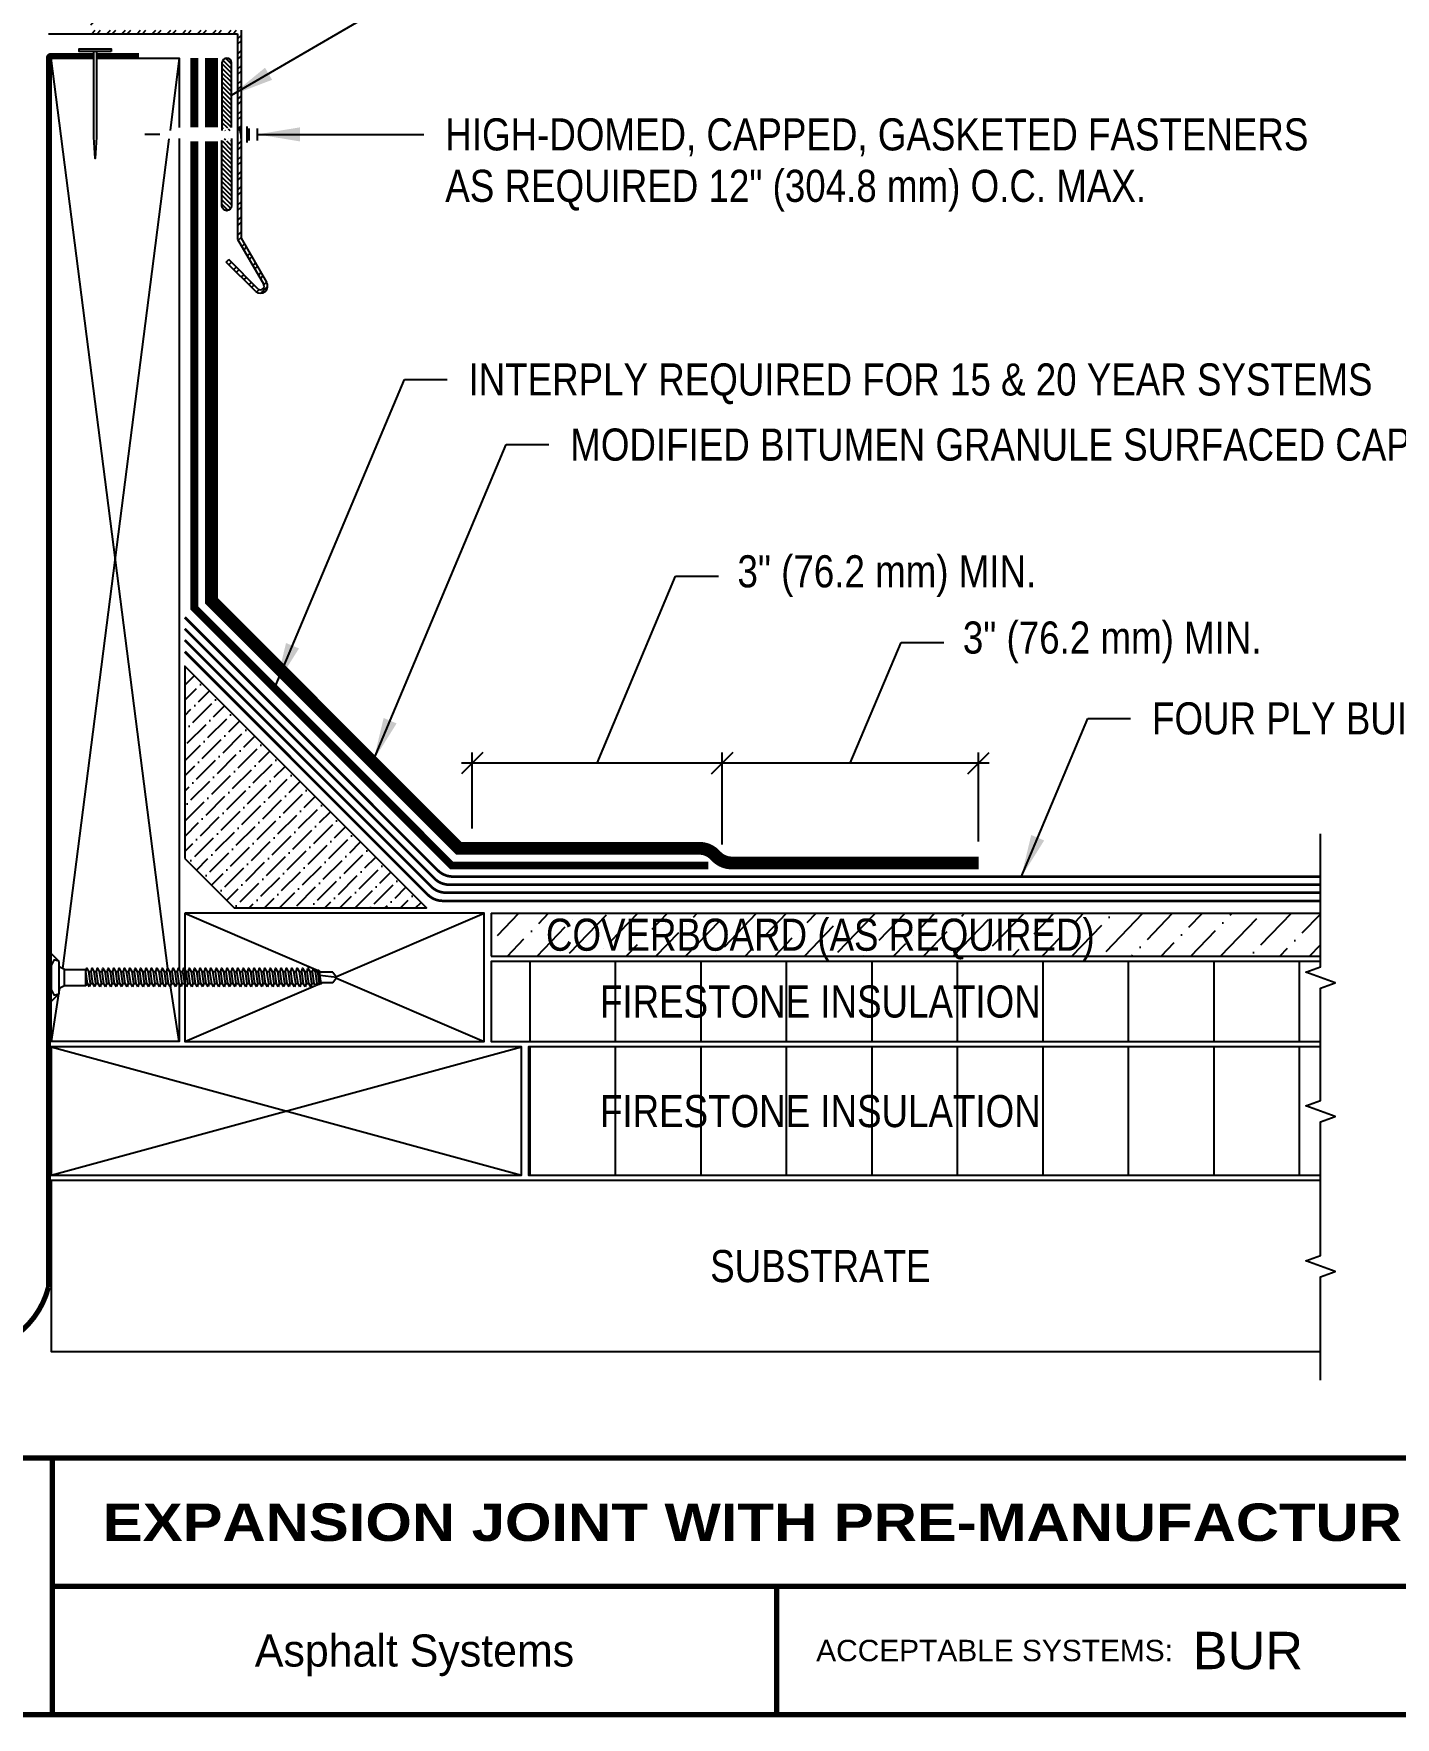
# Model space of a CAD drawing. Header units: inches. Extents: x -534 to -514, y -114.5 to -97.8.
# Drawn here: x -529.27 to -521.3, y -113.4 to -103.56 of the extents above; entities that cross this region are included whole.
import ezdxf
from ezdxf.enums import TextEntityAlignment as Align

# ---------------------------------------------------------------- set-up
doc = ezdxf.new("R2010")
doc.units = ezdxf.units.IN
doc.header["$MEASUREMENT"] = 0
doc.layers.get('0').update_dxf_attribs({"linetype": 'CONTINUOUS'})
doc.layers.get('DEFPOINTS').update_dxf_attribs({"linetype": 'CONTINUOUS'})
for name, color, linetype in [('FSBP-ACCESSORY-FIRESTONE', 7, 'CONTINUOUS'), ('FSBP-ACCESSORY-OTHER', 7, 'CONTINUOUS'), ('FSBP-ANNO-LABEL', 7, 'CONTINUOUS'), ('FSBP-COVERBOARD_CANT', 46, 'CONTINUOUS'), ('FSBP-INSULATION', 7, 'CONTINUOUS'), ('FSBP-MEMBRANE', 7, 'CONTINUOUS'), ('FSBP-SEALANTS', 1, 'CONTINUOUS'), ('FSBP-SUBSTRATE-GENERIC', 9, 'CONTINUOUS'), ('FSBP-TTLB', 7, 'CONTINUOUS'), ('FSBP-TTLB-TEXT', 7, 'CONTINUOUS'), ('FSBP-WOOD', 7, 'CONTINUOUS')]:
    doc.layers.add(name, color=color, linetype=linetype)
doc.styles.add('ARIAL', font='ARIAL.TTF')
doc.styles.add('ARIAL_BOLD', font='ariblk.TTF')
doc.styles.add('ARIAL_NAR', font='ARIALN.TTF')
doc.styles.add('BANKGOTHIC', font='bgothm.ttf')
doc.dimstyles.new('FSBP-DIM', dxfattribs={"dimtxt": 0.1875, "dimasz": 0.125, "dimexe": 0.0625, "dimexo": 0.125, "dimgap": 0.125, "dimtad": 0, "dimdec": 0, "dimzin": 1, "dimdsep": 46, "dimlunit": 4, "dimtxsty": 'ARIAL_NAR', "dimblk": 'OBLIQUE', "dimcen": 0.09375, "dimdle": 0.0625, "dimclrd": 256, "dimclre": 256, "dimclrt": 256, "dimadec": 0, "dimazin": 0, "dimtfac": 1, "dimtdec": 0, "dimtmove": 1, "dimatfit": 3, "dimfxl": 0, "dimtolj": 1, "dimtzin": 0, "dimlwd": -1, "dimlwe": -1, "dimarcsym": 0})
doc.dimstyles.new('FSBP-LEADER', dxfattribs={"dimtxt": 0.1875, "dimasz": 0.25, "dimexe": 0.0625, "dimexo": 0.125, "dimgap": 0.125, "dimtad": 0, "dimtih": 1, "dimtoh": 1, "dimdec": 4, "dimzin": 0, "dimdsep": 46, "dimlunit": 4, "dimtxsty": 'ARIAL_NAR', "dimcen": 0.09375, "dimclrd": 256, "dimclre": 256, "dimclrt": 256, "dimadec": 0, "dimazin": 0, "dimtfac": 1, "dimtdec": 4, "dimtofl": 0, "dimtmove": 0, "dimatfit": 3, "dimfxl": 0, "dimtolj": 1, "dimtzin": 0, "dimlwd": -1, "dimlwe": -1, "dimarcsym": 0})

# ---------------------------------------------------------------- blocks, each defined once
blk = doc.blocks.new('FSBP_HOT-DIPPED-NAIL')
at = {"layer": 'FSBP-ACCESSORY-OTHER'}
blk.add_lwpolyline([(0, 0.1875), (0, -0.1875), (-0.03125, -0.1875), (-0.03125000000005684, 0.1875)], close=True, dxfattribs=at)
blk.add_lwpolyline([(0, 0.015625), (1, 0.015625), (1.25, 0), (1, -0.015625), (0, -0.015625)], dxfattribs=at)
blk = doc.blocks.new('FSBP_AP_FASTENER_01')
at = {"layer": 'FSBP-ACCESSORY-FIRESTONE'}
for p, q in [((-0.125, 0.04849224421338505), (-0.09375, -0.01400775578661495)), ((0.09375, -0.01400775578661495), (0.125, 0.04849224421338505)), ((-0.09375, -0.01400775578661495), (-0.09375, -0.264007755786615)), ((-0.09375, -0.01400775578661495), (0.09375, -0.01400775578661495)), ((0.09375, -0.01400775578661495), (0.09375, -0.264007755786615)), ((-0.09375, -0.264007755786615), (-0.0703125, -0.2840970415008996)), ((-0.0703125, -0.3156643085181585), (-0.0703125, -0.3472315755354103)), ((-0.0703125, -0.3787988425526763), (-0.0703125, -0.410366109569928)), ((0.0703125, -0.2955750228038667), (0.0703125, -0.3271422898211327)), ((0.0703125, -0.3587095568383845), (0.0703125, -0.3902768238556433)), ((-0.0703125, -0.4419333765871798), (-0.0703125, -0.4735006436044458)), ((-0.0703125, -0.5050679106216975), (-0.0703125, -0.5366351776389564)), ((-0.0703125, -0.5682024446562153), (-0.0703125, -0.599769711673467)), ((0.0703125, -0.4218440908729022), (0.0703125, -0.453411357890154)), ((0.0703125, -0.4849786249074128), (0.0703125, -0.5165458919246717)), ((0.0703125, -0.5481131589419235), (0.0703125, -0.5796804259591894)), ((-0.0703125, -0.631336978690733), (-0.0703125, -0.6629042457079848)), ((-0.0703125, -0.6944715127252366), (-0.0703125, -0.7260387797425025)), ((-0.0703125, -0.7576060467597543), (-0.0703125, -0.7891733137770132)), ((0.0703125, -0.6112476929764412), (0.0703125, -0.6428149599937001)), ((0.0703125, -0.674382227010959), (0.0703125, -0.7059494940282107)), ((0.0703125, -0.7375167610454696), (0.0703125, -0.7690840280627285)), ((-0.0703125, -0.820740580794272), (-0.0703125, -0.8523078478115238)), ((-0.0703125, -0.8838751148287898), (-0.0703125, -0.9154423818460415)), ((-0.0703125, -0.9470096488632933), (-0.0703125, -0.9785769158805593)), ((0.0703125, -0.8006512950799802), (0.0703125, -0.8322185620972462)), ((0.0703125, -0.863785829114498), (0.0703125, -0.8953530961317568)), ((0.0703125, -0.9269203631490157), (0.0703125, -0.9584876301662675)), ((-0.0703125, -1.010144182897811), (-0.0703125, -1.04171144991507)), ((-0.0703125, -1.073278716932329), (-0.0703125, -1.104845983949581)), ((-0.0703125, -1.136413250966847), (-0.0703125, -1.167980517984098)), ((0.0703125, -0.9900548971835264), (0.0703125, -1.021622164200785)), ((0.0703125, -1.053189431218037), (0.0703125, -1.084756698235303)), ((0.0703125, -1.116323965252555), (0.0703125, -1.147891232269814)), ((0.0703125, -1.179458499287072), (0.0703125, -1.211025766304324)), ((-0.0703125, -1.19954778500135), (-0.0703125, -1.231115052018616)), ((-0.0703125, -1.262682319035868), (-0.0703125, -1.294249586053127)), ((-0.0703125, -1.325816853070386), (-0.0703125, -1.357384120087637)), ((0.0703125, -1.242593033321583), (0.0703125, -1.274160300338842)), ((0.0703125, -1.305727567356094), (0.0703125, -1.33729483437336)), ((0.0703125, -1.368862101390611), (0.0703125, -1.40042936840787)), ((-0.0703125, -1.388951387104903), (-0.0703125, -1.420518654122155)), ((-0.0703125, -1.452085921139407), (-0.0703125, -1.483653188156673)), ((-0.0703125, -1.515220455173925), (-0.0703125, -1.546787722191183)), ((0.0703125, -1.431996635425129), (0.0703125, -1.463563902442381)), ((0.0703125, -1.49513116945964), (0.0703125, -1.526698436476899)), ((0.0703125, -1.558265703494151), (0.0703125, -1.589832970511416)), ((-0.0703125, -1.578354989208442), (-0.0703125, -1.609922256225694)), ((-0.0703125, -1.64148952324296), (-0.0703125, -1.673056790260212)), ((-0.0703125, -1.704624057277464), (-0.0703125, -1.73619132429473)), ((-0.0703125, -1.767758591311981), (-0.0703125, -1.79932585832924)), ((0.0703125, -1.621400237528668), (0.0703125, -1.652967504545927)), ((0.0703125, -1.684534771563186), (0.0703125, -1.716102038580438)), ((0.0703125, -1.747669305597697), (0.0703125, -1.779236572614955)), ((-0.0703125, -1.830893125346499), (-0.0703125, -1.862460392363751)), ((-0.0703125, -1.894027659381017), (-0.0703125, -1.925594926398269)), ((-0.0703125, -1.95716219341552), (-0.0703125, -1.988729460432786)), ((0.0703125, -1.810803839632207), (0.0703125, -1.842371106649473)), ((0.0703125, -1.873938373666725), (0.0703125, -1.905505640683984)), ((0.0703125, -1.937072907701243), (0.0703125, -1.968640174718495)), ((-0.0703125, -2.020296727450038), (-0.0703125, -2.051863994467297)), ((-0.0703125, -2.083431261484556), (-0.0703125, -2.114998528501808)), ((-0.0703125, -2.146565795519074), (-0.0703125, -2.178133062536325)), ((0.0703125, -2.000207441735753), (0.0703125, -2.031774708753012)), ((0.0703125, -2.063341975770264), (0.0703125, -2.09490924278753)), ((0.0703125, -2.126476509804782), (0.0703125, -2.158043776822041)), ((-0.0703125, -2.209700329553577), (-0.0703125, -2.241267596570843)), ((-0.0703125, -2.272834863588095), (-0.0703125, -2.304402130605354)), ((-0.0703125, -2.335969397622613), (-0.0703125, -2.367536664639864)), ((0.0703125, -2.189611043839299), (0.0703125, -2.221178310856551)), ((0.0703125, -2.25274557787381), (0.0703125, -2.284312844891069)), ((0.0703125, -2.315880111908321), (0.0703125, -2.347447378925587)), ((-0.0703125, -2.39910393165713), (-0.0703125, -2.430671198674382)), ((-0.0703125, -2.462238465691634), (-0.0703125, -2.4938057327089)), ((-0.0703125, -2.525372999726152), (-0.0703125, -2.55694026674341)), ((0.0703125, -2.379014645942839), (0.0703125, -2.410581912960097)), ((0.0703125, -2.442149179977356), (0.0703125, -2.473716446994608)), ((0.0703125, -2.505283714011867), (0.0703125, -2.536850981029126)), ((-0.0703125, -2.588507533760669), (-0.0703125, -2.620074800777921)), ((-0.0703125, -2.651642067795187), (-0.0703125, -2.683209334812439)), ((-0.0703125, -2.714776601829691), (-0.0703125, -2.746343868846957)), ((0.0703125, -2.568418248046378), (0.0703125, -2.599985515063644)), ((0.0703125, -2.631552782080895), (0.0703125, -2.663120049098154)), ((0.0703125, -2.694687316115413), (0.0703125, -2.726254583132665)), ((-0.0703125, -2.777911135864208), (-0.0703125, -2.809478402881467)), ((-0.0703125, -2.841045669898726), (-0.0703125, -2.872612936915978)), ((-0.0703125, -2.904180203933244), (-0.0703125, -2.935747470950496)), ((0.0703125, -2.757821850149924), (0.0703125, -2.789389117167183)), ((0.0703125, -2.820956384184434), (0.0703125, -2.8525236512017)), ((0.0703125, -2.884090918218952), (0.0703125, -2.915658185236211)), ((0.0703125, -2.94722545225347), (0.0703125, -2.978792719270722)), ((-0.0703125, -2.967314737967747), (-0.0703125, -2.998882004985013)), ((-0.0625, -3.154632755786622), (-0.0625, -3.013549567065063)), ((0, -3.201507755786615), (0.02460623630038583, -3.00110581902215)), ((0.0625, -3.154632755786601), (0.0625, -2.995692424207924)), ((0, -3.201507755786615), (-0.06250000000001421, -3.154632755786615)), ((0.0625, -3.154632755786615), (0, -3.201507755786615))]:
    blk.add_line(p, q, dxfattribs=at)
blk.add_lwpolyline([(0.1875, 0.04849224421338505, 0.1250000000000271), (0.203125, 0.110992244213385), (0.140625, 0.142242244213385), (-0.140625, 0.142242244213385), (-0.203125, 0.110992244213385, 0.1250000000000271), (-0.1875, 0.04849224421338505)], format="xyb", close=True, dxfattribs=at)
for points in [[(-0.109375, -0.3054610321523867), (-0.0703125, -0.2840970415008996), (0.0703125, -0.264007755786615), (0.109375, -0.2742110321523867), (0.0703125, -0.2955750228038667), (-0.0703125, -0.3156643085181585)], [(-0.109375, -0.3685955661869045), (-0.0703125, -0.3472315755354103), (0.0703125, -0.3271422898211327), (0.109375, -0.3373455661869045), (0.0703125, -0.3587095568383845), (-0.0703125, -0.3787988425526763)], [(-0.109375, -0.431730100221408), (-0.0703125, -0.410366109569928), (0.0703125, -0.3902768238556433), (0.109375, -0.400480100221408), (0.0703125, -0.4218440908729022), (-0.0703125, -0.4419333765871798)], [(-0.109375, -0.4948646342559258), (-0.0703125, -0.4735006436044458), (0.0703125, -0.453411357890154), (0.109375, -0.4636146342559258), (0.0703125, -0.4849786249074128), (-0.0703125, -0.5050679106216975)], [(-0.109375, -0.5579991682904435), (-0.0703125, -0.5366351776389564), (0.0703125, -0.5165458919246717), (0.109375, -0.5267491682904435), (0.0703125, -0.5481131589419235), (-0.0703125, -0.5682024446562153)], [(-0.109375, -0.6211337023249612), (-0.0703125, -0.599769711673467), (0.0703125, -0.5796804259591894), (0.109375, -0.5898837023249612), (0.0703125, -0.6112476929764412), (-0.0703125, -0.631336978690733)], [(-0.109375, -0.6842682363594648), (-0.0703125, -0.6629042457079848), (0.0703125, -0.6428149599937001), (0.109375, -0.6530182363594648), (0.0703125, -0.674382227010959), (-0.0703125, -0.6944715127252366)], [(-0.109375, -0.7474027703939825), (-0.0703125, -0.7260387797425025), (0.0703125, -0.7059494940282107), (0.109375, -0.7161527703939825), (0.0703125, -0.7375167610454696), (-0.0703125, -0.7576060467597543)], [(-0.109375, -0.8105373044285002), (-0.0703125, -0.7891733137770132), (0.0703125, -0.7690840280627285), (0.109375, -0.7792873044285002), (0.0703125, -0.8006512950799802), (-0.0703125, -0.820740580794272)], [(-0.109375, -0.873671838463018), (-0.0703125, -0.8523078478115238), (0.0703125, -0.8322185620972462), (0.109375, -0.842421838463018), (0.0703125, -0.863785829114498), (-0.0703125, -0.8838751148287898)], [(-0.109375, -0.9368063724975215), (-0.0703125, -0.9154423818460415), (0.0703125, -0.8953530961317568), (0.109375, -0.9055563724975215), (0.0703125, -0.9269203631490157), (-0.0703125, -0.9470096488632933)], [(-0.109375, -0.9999409065320393), (-0.0703125, -0.9785769158805593), (0.0703125, -0.9584876301662675), (0.109375, -0.9686909065320393), (0.0703125, -0.9900548971835264), (-0.0703125, -1.010144182897811)], [(-0.109375, -1.063075440566557), (-0.0703125, -1.04171144991507), (0.0703125, -1.021622164200785), (0.109375, -1.031825440566557), (0.0703125, -1.053189431218037), (-0.0703125, -1.073278716932329)], [(-0.109375, -1.126209974601075), (-0.0703125, -1.104845983949581), (0.0703125, -1.084756698235303), (0.109375, -1.094959974601075), (0.0703125, -1.116323965252555), (-0.0703125, -1.136413250966847)], [(-0.109375, -1.189344508635578), (-0.0703125, -1.167980517984098), (0.0703125, -1.147891232269814), (0.109375, -1.158094508635578), (0.0703125, -1.179458499287072), (-0.0703125, -1.19954778500135)], [(-0.109375, -1.252479042670096), (-0.0703125, -1.231115052018616), (0.0703125, -1.211025766304324), (0.109375, -1.221229042670096), (0.0703125, -1.242593033321583), (-0.0703125, -1.262682319035868)], [(-0.109375, -1.315613576704614), (-0.0703125, -1.294249586053127), (0.0703125, -1.274160300338842), (0.109375, -1.284363576704614), (0.0703125, -1.305727567356094), (-0.0703125, -1.325816853070386)], [(-0.109375, -1.378748110739132), (-0.0703125, -1.357384120087637), (0.0703125, -1.33729483437336), (0.109375, -1.347498110739132), (0.0703125, -1.368862101390611), (-0.0703125, -1.388951387104903)], [(-0.109375, -1.441882644773635), (-0.0703125, -1.420518654122155), (0.0703125, -1.40042936840787), (0.109375, -1.410632644773635), (0.0703125, -1.431996635425129), (-0.0703125, -1.452085921139407)], [(-0.109375, -1.505017178808153), (-0.0703125, -1.483653188156673), (0.0703125, -1.463563902442381), (0.109375, -1.473767178808153), (0.0703125, -1.49513116945964), (-0.0703125, -1.515220455173925)], [(-0.109375, -1.568151712842671), (-0.0703125, -1.546787722191183), (0.0703125, -1.526698436476899), (0.109375, -1.536901712842671), (0.0703125, -1.558265703494151), (-0.0703125, -1.578354989208442)], [(-0.109375, -1.631286246877188), (-0.0703125, -1.609922256225694), (0.0703125, -1.589832970511416), (0.109375, -1.600036246877188), (0.0703125, -1.621400237528668), (-0.0703125, -1.64148952324296)], [(-0.109375, -1.694420780911692), (-0.0703125, -1.673056790260212), (0.0703125, -1.652967504545927), (0.109375, -1.663170780911692), (0.0703125, -1.684534771563186), (-0.0703125, -1.704624057277464)], [(-0.109375, -1.75755531494621), (-0.0703125, -1.73619132429473), (0.0703125, -1.716102038580438), (0.109375, -1.72630531494621), (0.0703125, -1.747669305597697), (-0.0703125, -1.767758591311981)], [(-0.109375, -1.820689848980727), (-0.0703125, -1.79932585832924), (0.0703125, -1.779236572614955), (0.109375, -1.789439848980727), (0.0703125, -1.810803839632207), (-0.0703125, -1.830893125346499)], [(-0.109375, -1.883824383015245), (-0.0703125, -1.862460392363751), (0.0703125, -1.842371106649473), (0.109375, -1.852574383015245), (0.0703125, -1.873938373666725), (-0.0703125, -1.894027659381017)], [(-0.109375, -1.946958917049749), (-0.0703125, -1.925594926398269), (0.0703125, -1.905505640683984), (0.109375, -1.915708917049749), (0.0703125, -1.937072907701243), (-0.0703125, -1.95716219341552)], [(-0.109375, -2.010093451084266), (-0.0703125, -1.988729460432786), (0.0703125, -1.968640174718495), (0.109375, -1.978843451084266), (0.0703125, -2.000207441735753), (-0.0703125, -2.020296727450038)], [(-0.109375, -2.073227985118784), (-0.0703125, -2.051863994467297), (0.0703125, -2.031774708753012), (0.109375, -2.041977985118784), (0.0703125, -2.063341975770264), (-0.0703125, -2.083431261484556)], [(-0.109375, -2.136362519153302), (-0.0703125, -2.114998528501808), (0.0703125, -2.09490924278753), (0.109375, -2.105112519153302), (0.0703125, -2.126476509804782), (-0.0703125, -2.146565795519074)], [(-0.109375, -2.199497053187805), (-0.0703125, -2.178133062536325), (0.0703125, -2.158043776822041), (0.109375, -2.168247053187805), (0.0703125, -2.189611043839299), (-0.0703125, -2.209700329553577)], [(-0.109375, -2.262631587222323), (-0.0703125, -2.241267596570843), (0.0703125, -2.221178310856551), (0.109375, -2.231381587222323), (0.0703125, -2.25274557787381), (-0.0703125, -2.272834863588095)], [(-0.109375, -2.325766121256841), (-0.0703125, -2.304402130605354), (0.0703125, -2.284312844891069), (0.109375, -2.294516121256841), (0.0703125, -2.315880111908321), (-0.0703125, -2.335969397622613)], [(-0.109375, -2.388900655291359), (-0.0703125, -2.367536664639864), (0.0703125, -2.347447378925587), (0.109375, -2.357650655291359), (0.0703125, -2.379014645942839), (-0.0703125, -2.39910393165713)], [(-0.109375, -2.452035189325862), (-0.0703125, -2.430671198674382), (0.0703125, -2.410581912960097), (0.109375, -2.420785189325862), (0.0703125, -2.442149179977356), (-0.0703125, -2.462238465691634)], [(-0.109375, -2.51516972336038), (-0.0703125, -2.4938057327089), (0.0703125, -2.473716446994608), (0.109375, -2.48391972336038), (0.0703125, -2.505283714011867), (-0.0703125, -2.525372999726152)], [(-0.109375, -2.578304257394898), (-0.0703125, -2.55694026674341), (0.0703125, -2.536850981029126), (0.109375, -2.547054257394898), (0.0703125, -2.568418248046378), (-0.0703125, -2.588507533760669)], [(-0.109375, -2.641438791429415), (-0.0703125, -2.620074800777921), (0.0703125, -2.599985515063644), (0.109375, -2.610188791429415), (0.0703125, -2.631552782080895), (-0.0703125, -2.651642067795187)], [(-0.109375, -2.704573325463919), (-0.0703125, -2.683209334812439), (0.0703125, -2.663120049098154), (0.109375, -2.673323325463919), (0.0703125, -2.694687316115413), (-0.0703125, -2.714776601829691)], [(-0.109375, -2.767707859498437), (-0.0703125, -2.746343868846957), (0.0703125, -2.726254583132665), (0.109375, -2.736457859498437), (0.0703125, -2.757821850149924), (-0.0703125, -2.777911135864208)], [(-0.109375, -2.830842393532954), (-0.0703125, -2.809478402881467), (0.0703125, -2.789389117167183), (0.109375, -2.799592393532954), (0.0703125, -2.820956384184434), (-0.0703125, -2.841045669898726)], [(-0.109375, -2.893976927567472), (-0.0703125, -2.872612936915978), (0.0703125, -2.8525236512017), (0.109375, -2.862726927567472), (0.0703125, -2.884090918218952), (-0.0703125, -2.904180203933244)], [(-0.099609375, -2.955716372316267), (-0.0703125, -2.935747470950496), (0.0703125, -2.915658185236211), (0.099609375, -2.927256550887698), (0.0703125, -2.94722545225347), (-0.0703125, -2.967314737967747)], [(-0.0849609375, -3.008866455667892), (-0.0703125, -2.998882004985013), (0.0703125, -2.978792719270722), (0.0849609375, -2.984591902096462), (0.0703125, -2.994576352779355), (-0.0703125, -3.014665638493632)]]:
    blk.add_lwpolyline(points, close=True, dxfattribs=at)
blk.add_lwpolyline([(-0.09375, -0.264007755786615), (0.09375, -0.264007755786615)], dxfattribs=at)
blk = doc.blocks.new('FSBP_AG_FASTENER')
at = {"layer": 'FSBP-ACCESSORY-FIRESTONE'}
for points in [[(-0.25, -0.09375), (-0.25, 0.09375)], [(-0.125, 0.09375), (-0.125, -0.09375)], [(-0.09375, 0.125), (-0.09375, -0.125)], [(0.004680429791221741, 0.06249999999999289), (0, 0.07107394473515427)], [(0, 0.06249999999999289), (-2.842170943040401e-14, -0.0625), (0.02558858882824211, -0.109375), (0.03125, -0.0625)], [(2.842170943040401e-14, 0.01100984546043549), (0.02558858882824211, -0.109375)], [(1.267965214895611, 2.131628207280301e-14), (1.5, 0)]]:
    blk.add_lwpolyline(points, dxfattribs=at)
blk = doc.blocks.new('_OBLIQUE')
at = {"color": 0, "linetype": 'ByBlock'}
blk.add_line((-0.5, -0.5), (0.5, 0.5), dxfattribs=at)
blk = doc.blocks.new('*D6')
at = {"layer": 'DEFPOINTS', "color": 0}
for p in [(-526.7019872651405, -107.8257326775781), (-526.7019872651405, -108.333064832945), (-525.2408197866131, -108.426814832945)]:
    blk.add_point(p, dxfattribs=at)
at = {"layer": 'FSBP-ANNO-LABEL'}
for p, q in [((-525.9714035258768, -107.8257326775781), (-525.5120398065502, -106.7324597489722)), ((-525.5120398065502, -106.7324597489722), (-525.2620398065502, -106.7324597489722)), ((-526.7019872651405, -108.208064832945), (-526.7019872651405, -107.7632326775781)), ((-525.2408197866131, -108.301814832945), (-525.2408197866131, -107.7632326775781)), ((-525.1783197866131, -107.8257326775781), (-526.7644872651405, -107.8257326775781))]:
    blk.add_line(p, q, dxfattribs=at)
at = {"layer": 'FSBP-ANNO-LABEL', "xscale": 0.125, "yscale": 0.125, "zscale": 0.125, "rotation": 180}
blk.add_blockref('_OBLIQUE', (-526.7019872651405, -107.8257326775781), dxfattribs=at)
at = {"layer": 'FSBP-ANNO-LABEL', "xscale": 0.125, "yscale": 0.125, "zscale": 0.125}
blk.add_blockref('_OBLIQUE', (-525.2408197866131, -107.8257326775781), dxfattribs=at)
at = {"layer": 'FSBP-ANNO-LABEL', "insert": (-524.2769187287876, -106.7324597489722), "char_height": 0.1875, "attachment_point": 5, "style": 'ARIAL_NAR'}
blk.add_mtext('\\A1;3" (76.2 mm) MIN.', dxfattribs=at)
blk = doc.blocks.new('*D7')
at = {"layer": 'DEFPOINTS', "color": 0}
for p in [(-525.2408197866131, -107.8257326775781), (-525.2408197866131, -108.426814832945), (-523.7408197866131, -108.4093148329449)]:
    blk.add_point(p, dxfattribs=at)
at = {"layer": 'FSBP-ANNO-LABEL'}
for p, q in [((-524.4908197866131, -107.8257326775781), (-524.1941422599991, -107.119648381569)), ((-524.1941422599991, -107.119648381569), (-523.9441422599991, -107.119648381569)), ((-525.2408197866131, -108.301814832945), (-525.2408197866131, -107.7632326775781)), ((-523.7408197866131, -108.2843148329449), (-523.7408197866131, -107.7632326775781)), ((-523.6783197866131, -107.8257326775781), (-525.3033197866131, -107.8257326775781))]:
    blk.add_line(p, q, dxfattribs=at)
at = {"layer": 'FSBP-ANNO-LABEL', "xscale": 0.125, "yscale": 0.125, "zscale": 0.125, "rotation": 180}
blk.add_blockref('_OBLIQUE', (-525.2408197866131, -107.8257326775781), dxfattribs=at)
at = {"layer": 'FSBP-ANNO-LABEL', "xscale": 0.125, "yscale": 0.125, "zscale": 0.125}
blk.add_blockref('_OBLIQUE', (-523.7408197866131, -107.8257326775781), dxfattribs=at)
at = {"layer": 'FSBP-ANNO-LABEL', "insert": (-522.9590211822365, -107.119648381569), "char_height": 0.1875, "attachment_point": 5, "style": 'ARIAL_NAR'}
blk.add_mtext('\\A1;3" (76.2 mm) MIN.', dxfattribs=at)
blk = doc.blocks.new('TTLB-ASPHALT_1')
at = {"layer": 'FSBP-TTLB', "const_width": 0.03125}
for points in [[(0, 0), (0, -1.5), (20, -1.5), (20, 0), (0, 0)], [(4.825208527206769, 0), (4.825208527206769, -0.75)], [(4.825208527206769, -0.75), (14.84028770518938, -0.75)], [(4.825208527206769, -0.75), (4.825208527206769, -1.5)]]:
    blk.add_lwpolyline(points, dxfattribs=at)
at = {"layer": 'FSBP-TTLB-TEXT', "const_width": 0.03125}
blk.add_lwpolyline([(9.061522829276782, -0.75), (9.061522829276782, -1.5)], dxfattribs=at)
at = {"layer": 'FSBP-TTLB-TEXT', "style": 'BANKGOTHIC'}
blk.add_text('Asphalt Systems', height=0.1875, dxfattribs=at).set_placement((6.943365678241776, -1.125), align=Align.MIDDLE_CENTER)
at = {"layer": 'FSBP-TTLB-TEXT', "style": 'ARIAL'}
blk.add_text('ACCEPTABLE SYSTEMS:', height=0.125, dxfattribs=at).set_placement((9.292812815915624, -1.125), align=Align.MIDDLE_LEFT)
at = {"layer": 'FSBP-TTLB-TEXT'}
for tag, height, style, p in [('DETAIL_DESCP_LINE_1', 0.21875, 'ARIAL_BOLD', (9.832748116198076, -0.375)), ('ISSUE_REV_DATE', 0.21875, 'ARIAL', (15.84069633627263, -0.7282559425942452)), ('DETAIL_NUMBER', 0.4375, 'ARIAL', (18.42055248367797, -0.8931630692489421))]:
    blk.add_attdef(tag, text='', height=height, dxfattribs=dict(at, style=style)).set_placement(p, align=Align.MIDDLE_CENTER)
at = {"layer": 'FSBP-TTLB-TEXT', "style": 'ARIAL'}
blk.add_attdef('ACCPT_SYSTEMS', text='', height=0.21875, dxfattribs=at).set_placement((11.49438170418193, -1.125), align=Align.MIDDLE_LEFT)

msp = doc.modelspace()

# ---------------------------------------------------------------- hatches: boundary and pattern name
at = {"layer": 'FSBP-ACCESSORY-OTHER'}
h = msp.add_hatch(dxfattribs=at)
h.set_pattern_fill('STEEL', color=256, scale=0.5, style=0)
h.set_pattern_definition([(45, (-540.8636679342544, 81.66523130815958), (-0.04419417382415922, 0.04419417382415922), []), (45, (-540.8636679342544, 81.69648130815958), (-0.04419417382415922, 0.04419417382415922), [])])
h.paths.add_polyline_path([(-528.0533042376054, -103.5405019787705), (-528.9099041565812, -103.5405019787707, 0.4043648042744459), (-530.1059357913293, -102.3444703440224), (-530.1059357913298, -100.8758676921509), (-530.1264625753411, -100.8758676921509), (-530.1264625753411, -102.3648239678836, -0.4142135623731177), (-528.9302577804425, -103.5610287627822), (-528.8100645162037, -103.5610287627822), (-528.073831021617, -103.5610287627822), (-528.073831021617, -104.1263382034153), (-528.0650229876054, -104.1263382034153), (-528.062899958416, -104.1087600784153), (-528.0533042376054, -104.1263382034153), (-528.0533042376054, -104.0384475784153)])
h.paths.add_polyline_path([(-528.0533042376054, -104.176428432691), (-528.0550593987771, -104.1732132034153), (-528.0667781487771, -104.1732132034153), (-528.0689011779665, -104.1907913284154), (-528.073831021617, -104.181760489604), (-528.073831021617, -104.7622591193913), (-527.9224350868011, -105.024484570552, -0.8345828675698828), (-527.9537655708762, -105.0538752648015), (-528.1255753238685, -104.8820655118089), (-528.140089952039, -104.8965801399794), (-527.9673820815489, -105.0692880104698, 0.8463823686146782), (-527.904872928458, -105.0138495530698), (-528.0533042376054, -104.7567589841922)])
h.paths.add_polyline_path([(-530.1059357913298, -100.7446307036448), (-530.1264625753411, -100.7446307036448), (-530.1264625753411, -100.8602426921509), (-530.1059357913298, -100.8602426921509)])
at = {"layer": 'FSBP-COVERBOARD_CANT'}
h = msp.add_hatch(dxfattribs=at)
h.set_pattern_fill('ANSI36', color=256, scale=0.5, style=0)
h.set_pattern_definition([(45, (-642.2901994582581, -72.51992636835487), (0.03314563036811942, 0.1215339780164378), [0.15625, -0.03125, 0, -0.03125])])
h.paths.add_polyline_path([(-528.3827028561028, -107.2582262705718), (-528.3827028561027, -108.3832262705718), (-528.0934892937297, -108.6724398329449), (-526.9684892937297, -108.6724398329449)])
h = msp.add_hatch(dxfattribs=at)
h.set_pattern_fill('ANSI36', color=256, angle=1, style=0)
h.set_pattern_definition([(46, (-540.8636679342544, 81.66523130815958), (0.06203904349557428, 0.2441878776314546), [0.3125, -0.0625, 0, -0.0625])])
h.paths.add_polyline_path([(-521.7408197866131, -108.7036898329449), (-526.591036189436, -108.7036898329449), (-526.5910361894358, -108.9536898329449), (-521.7408197866131, -108.9536898329449)])
h.paths.add_polyline_path([(-526.3322926708348, -109.0390517872424), (-522.9995633052141, -109.0390517872424), (-522.9995633052141, -108.6701269918808), (-526.3322926708348, -108.6701269918808)], flags=9)
at = {"layer": 'FSBP-INSULATION'}
h = msp.add_hatch(dxfattribs=at)
h.set_pattern_fill('LINE', color=256, scale=4, angle=90, style=0)
h.set_pattern_definition([(90, (-540.8636679342544, 81.66523130815958), (-0.5, 3.061515884555943e-17), [])])
h.paths.add_polyline_path([(-521.7408197866131, -109.2407731662783), (-521.7408197866131, -109.1411898329449), (-521.6549611172551, -109.1099398329449), (-521.8266784559709, -109.0474398329449), (-521.7408197866131, -109.0161898329449), (-521.7408197866131, -108.9849398329449), (-526.591036189436, -108.9849398329449), (-526.591036189436, -109.4536898329449), (-521.7408197866131, -109.4536898329449)])
h.paths.add_polyline_path([(-521.7408197866131, -109.9224398329449), (-521.6549611172551, -109.8911898329449), (-521.8266784559709, -109.8286898329449), (-521.7408197866131, -109.7974398329449), (-521.7408197866131, -109.4849398329449), (-526.372286189436, -109.4849398329449), (-526.372286189436, -110.2349398329449), (-521.7408197866131, -110.2349398329449)])
h.paths.add_polyline_path([(-526.0032723775197, -109.3647680218945), (-523.3285835985292, -109.3647680218945), (-523.3285835985292, -109.0737337449504), (-526.0032723775197, -109.0737337449504)], flags=24)
h.paths.add_polyline_path([(-526.0032723775197, -110.0053930218945), (-523.3285835985292, -110.0053930218945), (-523.3285835985292, -109.7143587449504), (-526.0032723775197, -109.7143587449504)], flags=24)
at = {"layer": 'FSBP-SEALANTS'}
h = msp.add_hatch(dxfattribs=at)
h.set_pattern_fill('ANSI31', color=256, scale=0.15, angle=90, style=0)
h.set_pattern_definition([(135, (185.6229424564945, 106.4963365779914), (-0.01325825214724777, -0.01325825214724776), [])])
h.paths.add_polyline_path([(-528.1088973611177, -103.731814832945, 1), (-528.1651473611178, -103.731814832945), (-528.1651473611178, -104.1263382034153), (-528.1587729876054, -104.1263382034153), (-528.156649958416, -104.1087600784153), (-528.1470542376055, -104.1263382034153), (-528.1353354876055, -104.1263382034153), (-528.133212458416, -104.1087600784153), (-528.1236167376055, -104.1263382034153), (-528.1118979876054, -104.1263382034153), (-528.1097749584159, -104.1087600784153), (-528.1088973611177, -104.1103677236682)])
h.paths.add_polyline_path([(-528.1088973611176, -104.1732132034153), (-528.1136531487771, -104.1732132034153), (-528.1157761779665, -104.1907913284151), (-528.125371898777, -104.1732132034153), (-528.1370906487773, -104.1732132034153), (-528.1392136779665, -104.1907913284151), (-528.1488093987772, -104.1732132034153), (-528.1605281487772, -104.1732132034153), (-528.1626511779666, -104.1907913284151), (-528.1651473611178, -104.1862186422858), (-528.1651473611178, -104.5677365738857, 1), (-528.1088973611177, -104.5677365738857)])

# ---------------------------------------------------------------- linework, layer by layer
at = {"layer": 'FSBP-ACCESSORY-OTHER'}
for p, q in [((-528.0533042376054, -103.5405019787705), (-528.0533042376054, -104.7567589841922)), ((-529.1802577804425, -103.5610287627822), (-528.8100645162037, -103.5610287627822)), ((-528.8100645162037, -103.5610287627822), (-528.073831021617, -103.5610287627822)), ((-528.073831021617, -103.5610287627822), (-528.073831021617, -104.7622591193913)), ((-528.073831021617, -104.7622591193913), (-527.9224350868011, -105.024484570552)), ((-528.0533042376054, -104.7567589841922), (-527.904872928458, -105.0138495530698)), ((-528.140089952039, -104.8965801399794), (-528.1255753238685, -104.8820655118089)), ((-527.9673820815489, -105.0692880104698), (-528.140089952039, -104.8965801399794)), ((-527.9537655708762, -105.0538752648015), (-528.1255753238685, -104.8820655118089))]:
    msp.add_line(p, q, dxfattribs=at)
for centre, radius, start, end in [((-527.9407720935518, -105.0363318161284), 0.04235802411198188, 231.0813762795299, 32.05732717988032), ((-527.9407720935517, -105.0363318161285), 0.02183124010041735, 233.4746662012289, 32.86585326076752)]:
    msp.add_arc(centre, radius, start, end, dxfattribs=at)
at = {"layer": 'FSBP-COVERBOARD_CANT'}
for p, q in [((-526.591036189436, -108.7036898329449), (-526.591036189436, -108.9536898329449)), ((-526.591036189436, -108.7036898329449), (-521.740819786613, -108.7036898329449)), ((-526.591036189436, -108.9536898329449), (-521.740819786613, -108.9536898329449))]:
    msp.add_line(p, q, dxfattribs=at)
msp.add_lwpolyline([(-528.3827028561028, -108.3832262705718), (-528.0934892937297, -108.6724398329449), (-526.9684892937297, -108.6724398329449), (-528.3827028561028, -107.2582262705718)], close=True, dxfattribs=at)
at = {"layer": 'FSBP-INSULATION', "linetype": 'Continuous'}
for points in [[(-521.7408197866131, -109.4536898329449), (-521.7408197866131, -109.1411898329449), (-521.6549611172551, -109.1099398329449), (-521.826678455971, -109.0474398329449), (-521.7408197866131, -109.0161898329449), (-521.740819786613, -108.238989324021)], [(-521.740819786613, -108.9849398329449), (-526.591036189436, -108.9849398329449), (-526.591036189436, -109.4536898329449), (-521.7408197866131, -109.4536898329449)], [(-521.7408197866131, -110.2349398329449), (-521.7408197866131, -109.9224398329449), (-521.6549611172551, -109.8911898329449), (-521.826678455971, -109.8286898329449), (-521.7408197866131, -109.7974398329449), (-521.7408197866131, -109.2407731662783)], [(-521.7408197866131, -109.4849398329449), (-526.372286189436, -109.4849398329449), (-526.372286189436, -110.2349398329449), (-521.7408197866131, -110.2349398329449)]]:
    msp.add_lwpolyline(points, dxfattribs=at)
at = {"layer": 'FSBP-MEMBRANE', "linetype": 'Continuous', "const_width": 0.03}
msp.add_lwpolyline([(-530.1490077804425, -102.9536898329449), (-530.1490077804425, -110.8902094256511, 0.7762176150582661), (-529.1802577804425, -110.890209425651), (-529.1802577804425, -103.7811094607572), (-529.1802577804425, -103.7037561466919, -0.414213562373095), (-529.1646327804425, -103.6881311466919), (-528.9153727364381, -103.6881311466919)], format="xyb", dxfattribs=at)
at = {"layer": 'FSBP-MEMBRANE', "linetype": 'Continuous'}
msp.add_lwpolyline([(-528.8997477364381, -103.6881311466919, 0.03, 0.03, 0), (-528.6498626924338, -103.6881311466919, 0, 0, 0)], format="xyseb", dxfattribs=at)
at = {"layer": 'FSBP-MEMBRANE'}
for points, const_width in [([(-528.3268202804425, -104.1087600784153), (-528.3268202804425, -103.7036898329449)], 0.045), ([(-528.2261952804425, -103.7036898329449), (-528.2261952804425, -104.1087600784153)], 0.075), ([(-525.3215183797417, -108.424314832945), (-526.8215183797417, -108.424314832945), (-528.3268202804425, -106.9190129322442), (-528.3268202804425, -104.1907913284153)], 0.045)]:
    msp.add_lwpolyline(points, dxfattribs=dict(at, const_width=const_width))
for points, const_width in [([(-528.2261952804425, -104.1907913284153), (-528.2261952804425, -106.8773326925304), (-526.779838140028, -108.323689832945), (-525.3732950750384, -108.323689832945, -0.198912367379658), (-525.2849067273901, -108.3603014852967), (-525.2725050320938, -108.372703180593, 0.1989123673796086), (-525.1841166844455, -108.4093148329447), (-523.7408197866131, -108.4093148329449)], 0.075), ([(-521.740819786613, -108.488924207945), (-526.8150142572741, -108.488924207945, -0.1989123673796564), (-526.9034026049225, -108.4523125555934), (-528.3827028561028, -106.9730123044128)], 0.015625), ([(-521.740819786613, -108.5365934787784), (-526.8347595157616, -108.5365934787784, -0.1989123673796557), (-526.9231478634099, -108.4999818264266), (-528.3827028561028, -107.0404268337337)], 0.015625), ([(-521.740819786613, -108.5832861871117), (-526.8541002688172, -108.5832861871117, -0.198912367379657), (-526.9424886164655, -108.54667453476), (-528.3827028561028, -107.1064602951227)], 0.015625), ([(-521.7408197866131, -108.630955457945), (-526.8738455273048, -108.630955457945, -0.1989123673796563), (-526.9622338749531, -108.5943438055934), (-528.3827028561028, -107.1738748244436)], 0.015625)]:
    msp.add_lwpolyline(points, format="xyb", dxfattribs=dict(at, const_width=const_width))
at = {"layer": 'FSBP-SEALANTS'}
for points in [[(-528.1088973611177, -104.1103677236683), (-528.1088973611177, -103.731814832945, 0.9999999999999999), (-528.1651473611178, -103.731814832945), (-528.1651473611178, -104.1263382034153)], [(-528.1088973611177, -104.1732132034153), (-528.1088973611177, -104.5677365738857, -0.9999999999999999), (-528.1651473611178, -104.5677365738857), (-528.1651473611178, -104.1862186422855)]]:
    msp.add_lwpolyline(points, format="xyb", dxfattribs=at)
at = {"layer": 'FSBP-SUBSTRATE-GENERIC'}
for points in [[(-521.7408197866131, -111.4328564996115), (-521.7408197866131, -110.8286898329449), (-521.6549611172551, -110.7974398329449), (-521.826678455971, -110.7349398329449), (-521.7408197866131, -110.7036898329449), (-521.7408197866131, -110.2349398329449)], [(-521.7408197866131, -110.2661898329449), (-529.1646327804425, -110.2661898329449), (-529.1646327804425, -111.2661898329449), (-521.7408197866131, -111.2661898329449)]]:
    msp.add_lwpolyline(points, dxfattribs=at)
at = {"layer": 'FSBP-WOOD', "linetype": 'Continuous'}
for p, q in [((-528.481595165696, -109.0263828925943), (-529.1646327804425, -103.7036898329449)), ((-528.4146327804425, -103.7036898329449), (-528.4688418861472, -104.1263382034153)), ((-528.4752498863113, -104.1762990133585), (-529.0973270929379, -109.0264051766972)), ((-529.1150792090141, -109.1398505472307), (-529.1177577804426, -109.1568148329448)), ((-528.4146327804425, -109.4536898329449), (-528.4659859335335, -109.1284531967026)), ((-529.1204404119287, -109.1738048323572), (-529.1646327804425, -109.4536898329449))]:
    msp.add_line(p, q, dxfattribs=at)
at = {"layer": 'FSBP-WOOD'}
for p, q in [((-528.3827028561028, -108.7036898329449), (-527.602029217617, -109.0382642494388)), ((-527.4963930691166, -109.0738427813795), (-526.6327028561027, -108.7036898329449)), ((-529.1177577804425, -108.9849398329448), (-529.1646327804425, -108.9380648329448)), ((-527.598901399652, -109.0396047428523), (-527.5806195227694, -109.0474398329449)), ((-528.3827028561027, -109.453689832945), (-527.6175209324132, -109.1257547227924)), ((-527.6139655841471, -109.1242310021069), (-527.5930902661244, -109.11528443724)), ((-527.5863839506475, -109.1124103020356), (-527.5806195227693, -109.1099398329449)), ((-527.4963930691166, -109.0835368845105), (-526.6327028561027, -109.4536898329449)), ((-529.1177577804425, -109.1724398329448), (-529.1646327804425, -109.2193148329448)), ((-529.1646327804428, -109.4849398329449), (-526.4139528561027, -110.2349398329449)), ((-529.1646327804426, -110.234939832945), (-526.4139528561027, -109.4849398329449))]:
    msp.add_line(p, q, dxfattribs=at)
at = {"layer": 'FSBP-WOOD', "linetype": 'Continuous'}
for points in [[(-528.4146327804425, -109.1149528149046), (-528.4146327804425, -109.4536898329449), (-529.1646327804425, -109.4536898329449), (-529.1646327804425, -103.7036898329449), (-528.9153727364381, -103.7036898329449)], [(-528.8997477364381, -103.7036898329449), (-528.4146327804425, -103.7036898329449), (-528.4146327804425, -103.7036898329449), (-528.4146327804425, -104.110170300134)], [(-528.4146327804425, -104.1732132034153), (-528.4146327804425, -109.0333818395926)]]:
    msp.add_lwpolyline(points, dxfattribs=at)
at = {"layer": 'FSBP-WOOD'}
for points in [[(-528.3827028561028, -108.7036898329449), (-528.3827028561027, -109.4536898329449), (-526.6327028561027, -109.4536898329449), (-526.6327028561027, -108.7036898329449), (-528.3827028561028, -108.7036898329449)], [(-529.1646327804428, -109.4849398329449), (-529.1646327804426, -110.2349398329449), (-526.4139528561027, -110.2349398329449), (-526.4139528561027, -109.4849398329449), (-529.1646327804428, -109.4849398329449)]]:
    msp.add_lwpolyline(points, dxfattribs=at)

# ---------------------------------------------------------------- block references
ref = msp.add_blockref('TTLB-ASPHALT_1', (-533.9827812163483, -111.8886115816887))
ref.add_attrib('DETAIL_DESCP_LINE_1', 'EXPANSION JOINT WITH PRE-MANUFACTURED COVER', dxfattribs={"layer": 'FSBP-TTLB-TEXT', "height": 0.21875, "style": 'ARIAL_BOLD'}).set_placement((-524.1500331001502, -112.2636115816887), align=Align.MIDDLE_CENTER)
ref.add_attrib('ACCPT_SYSTEMS', 'BUR', dxfattribs={"layer": 'FSBP-TTLB-TEXT', "height": 0.21875, "style": 'ARIAL'}).set_placement((-522.4883995121663, -113.0136115816887), align=Align.MIDDLE_LEFT)
at = {"xscale": 0.5, "yscale": 0.5, "zscale": 0.5, "rotation": 270}
msp.add_blockref('FSBP_HOT-DIPPED-NAIL', (-528.9075602364381, -103.6662228402878), dxfattribs=at)
at = {"layer": 'FSBP-ACCESSORY-FIRESTONE', "linetype": 'Continuous', "xscale": 0.375, "yscale": 0.375, "zscale": 0.375, "rotation": 180}
msp.add_blockref('FSBP_AG_FASTENER', (-528.0533042376054, -104.1497757034153), dxfattribs=at)
at = {"layer": 'FSBP-ACCESSORY-FIRESTONE', "xscale": 0.5, "yscale": 0.5, "zscale": 0.5, "rotation": 90}
msp.add_blockref('FSBP_AP_FASTENER_01', (-529.0935116583358, -109.0786898329449), dxfattribs=at)

# ---------------------------------------------------------------- texts
at = {"layer": 'FSBP-ANNO-LABEL', "style": 'ARIAL_NAR'}
for s, p in [('HIGH-DOMED, CAPPED, GASKETED FASTENERS', (-526.8591201334287, -104.1497757034153)), ('AS REQUIRED 12" (304.8 mm) O.C. MAX.', (-526.8591201334287, -104.4505569534153)), ('INTERPLY REQUIRED FOR 15 & 20 YEAR SYSTEMS', (-526.7236611710238, -105.5825232146623)), ('MODIFIED BITUMEN GRANULE SURFACED CAP SHEET', (-526.1284833566629, -105.9633168418905)), ('FOUR PLY BUILT UP ROOF', (-522.726518550074, -107.5639310112176))]:
    msp.add_text(s, height=0.1875, dxfattribs=at).set_placement(p, align=Align.MIDDLE_LEFT)
for s, p in [('FIRESTONE INSULATION', (-524.6659279880245, -109.2193148329449)), ('FIRESTONE INSULATION', (-524.6659279880245, -109.8599398329449)), ('SUBSTRATE', (-524.6659279880245, -110.7661898329449))]:
    msp.add_text(s, height=0.1875, dxfattribs=at).set_placement(p, align=Align.MIDDLE_CENTER)
at = {"layer": 'FSBP-COVERBOARD_CANT', "style": 'ARIAL_NAR'}
msp.add_text('COVERBOARD (AS REQUIRED)', height=0.1875, dxfattribs=at).set_placement((-524.6659279880245, -108.8286898329449), align=Align.MIDDLE_CENTER)

# ---------------------------------------------------------------- dimensions: what is measured, and where the dimension line sits
at = {"layer": 'FSBP-ANNO-LABEL'}
for base, p1, p2, picture, middle in [((-526.7019872651405, -107.8257326775781), (-525.2408197866131, -108.426814832945), (-526.7019872651405, -108.333064832945), '*D6', (-525.1370398065502, -106.7324597489722)), ((-525.2408197866131, -107.8257326775781), (-523.7408197866131, -108.4093148329449), (-525.2408197866131, -108.426814832945), '*D7', (-523.8191422599991, -107.119648381569))]:
    dim = msp.add_linear_dim(base=base, p1=p1, p2=p2, angle=180, text='3" (76.2 mm) MIN.', dimstyle='FSBP-DIM', dxfattribs=at)
    dim.commit()
    dim.dimension.update_dxf_attribs({"geometry": picture, "text_midpoint": middle, "dimtype": 128})

# ---------------------------------------------------------------- leaders
for points in [[(-529.681418139631, -104.024413186822), (-529.0086305913711, -102.4458405372195), (-528.7586305913711, -102.4458405372195)], [(-528.1088973611177, -103.9210912783066), (-527.2341201334287, -103.4125904840964), (-526.9841201334287, -103.4125904840964)], [(-527.9595542376054, -104.1497757034153), (-526.9841201334287, -104.1497757034153)], [(-527.849622037644, -107.3697892772106), (-527.0986611710238, -105.5825232146623), (-526.8486611710238, -105.5825232146623)], [(-527.2786460978394, -107.8081826955427), (-526.5034833566629, -105.9633168418905), (-526.2534833566629, -105.9633168418905)], [(-523.4916200213778, -108.492361707945), (-523.101518550074, -107.5639310112176), (-522.851518550074, -107.5639310112176)]]:
    msp.add_leader(points, dimstyle='FSBP-LEADER', dxfattribs=at)

doc.saveas('drawing.dxf')
